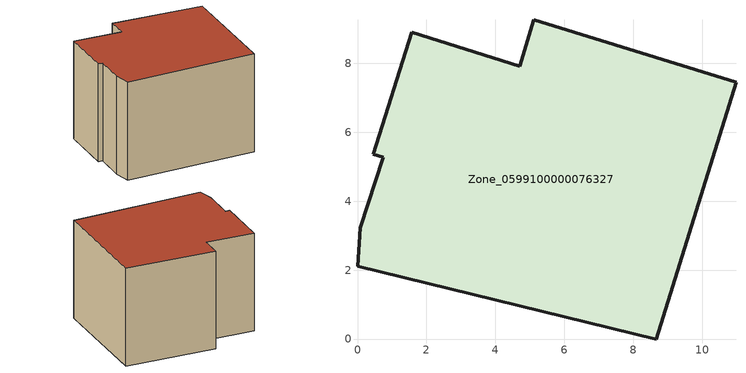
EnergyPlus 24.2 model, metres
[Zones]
Zone_0599100000076327
 floor ground (C_G): 5.12,9.26 10.98,7.45 8.67,0 0,2.12 0.08,3.23 0.74,5.28 0.46,5.36 1.57,8.9 4.7,7.92 z3.13
 wall outside (C_F): 10.98,7.45 5.12,9.26 4.7,7.92 1.57,8.9 0.46,5.36 0.74,5.28 0.08,3.23 0,2.12 8.67,0 10.98,7.45 z3.13:9.83
 roof outside (C_R): 4.7,7.92 1.57,8.9 0.46,5.36 0.74,5.28 0.08,3.23 0,2.12 8.67,0 10.98,7.45 5.12,9.26 z9.83
[BUILDING]
Pand.0599100000076327: North Axis=0; Terrain=City; Loads Convergence Tolerance Value=0.04; Temperature Convergence Tolerance Value=0.4; Solar Distribution=FullExterior; Maximum Number of Warmup Days=25; Minimum Number of Warmup Days=1
[Site:Location]
Rotterdam.The.Hague.AP_ZH_NLD Design_Conditions: Latitude=51.96; Longitude=4.45; Time Zone=1; Elevation=-4.5
[SITE:GROUNDTEMPERATURE:BUILDINGSURFACE]
18, 18, 18, 18, 18, 18, 18, 18, 18, 18, 18, 18
[MATERIAL] Thermal Absorptance=0.9; Solar Absorptance=0.7; Visible Absorptance=0.7
Name | Roughness | Thickness | Conductivity | Density | Specific Heat
G.TC.1946 | MediumSmooth | 0.15 | 1 | 540 | 1210
F.TC.1946 | Rough | 0.3 | 0.857143 | 1920 | 840
R.TC.1946 | MediumRough | 0.2 | 0.909091 | 1500 | 1000
[CONSTRUCTION]
C_G: G.TC.1946
C_F: F.TC.1946
C_R: R.TC.1946
[ZONE]
Zone_0599100000076327: Type=1; Multiplier=1; Ceiling Height=Autocalculate; Volume=Autocalculate; Floor Area=autocalculate; Part of Total Floor Area=Yes
[ZONEINFILTRATION:DESIGNFLOWRATE]
Infil_Zone_0599100000076327: Zone or ZoneList or Space or SpaceList=Zone_0599100000076327; Schedule=AlwaysOn; Design Flow Rate Calculation Method=Flow/Area; Flow Rate per Floor Area=0.003; Constant Term Coefficient=1; Temperature Term Coefficient=0; Velocity Term Coefficient=0; Velocity Squared Term Coefficient=0
[HVACTEMPLATE:ZONE:IDEALLOADSAIRSYSTEM]
Zone_0599100000076327: Maximum Heating Supply Air Temperature=50; Minimum Cooling Supply Air Temperature=13; Maximum Heating Supply Air Humidity Ratio=0.0156; Minimum Cooling Supply Air Humidity Ratio=0.0077; Heating Limit=NoLimit; Cooling Limit=NoLimit; Dehumidification Control Type=ConstantSensibleHeatRatio; Cooling Sensible Heat Ratio=0.7; Dehumidification Setpoint=60; Humidification Control Type=None; Humidification Setpoint=30; Outdoor Air Method=None; Outdoor Air Flow Rate per Person=0.00944; Outdoor Air Flow Rate per Zone Floor Area=0; Outdoor Air Flow Rate per Zone=0; Demand Controlled Ventilation Type=None; Outdoor Air Economizer Type=NoEconomizer; Heat Recovery Type=None; Sensible Heat Recovery Effectiveness=0.7; Latent Heat Recovery Effectiveness=0.65
[ZONECONTROL:THERMOSTAT]
ThermostatControl_Zone_0599100000076327: Zone or ZoneList=Zone_0599100000076327; Control Type Schedule=DualSetpointControlType; Control 1=Thermostat_Zone_0599100000076327; Temperature Difference Between Cutout And Setpoint=0
[THERMOSTATSETPOINT:DUALSETPOINT]
Thermostat_Zone_0599100000076327: Heating Setpoint Temperature Schedule=HeatingSetpoint_Zone_0599100000076327; Cooling Setpoint Temperature Schedule=CoolingSetpoint_Zone_0599100000076327
[SCHEDULE:COMPACT]
HeatingSetpoint_Zone_0599100000076327: Through: 12/31, For: AllDays, Until: 24:00, 21
CoolingSetpoint_Zone_0599100000076327: Through: 12/31, For: AllDays, Until: 24:00, 24
DualSetpointControlType: Through: 12/31, For: AllDays, Until: 24:00, 4
AlwaysOn: Through: 12/31, For: AllDays, Until: 24:00, 1
